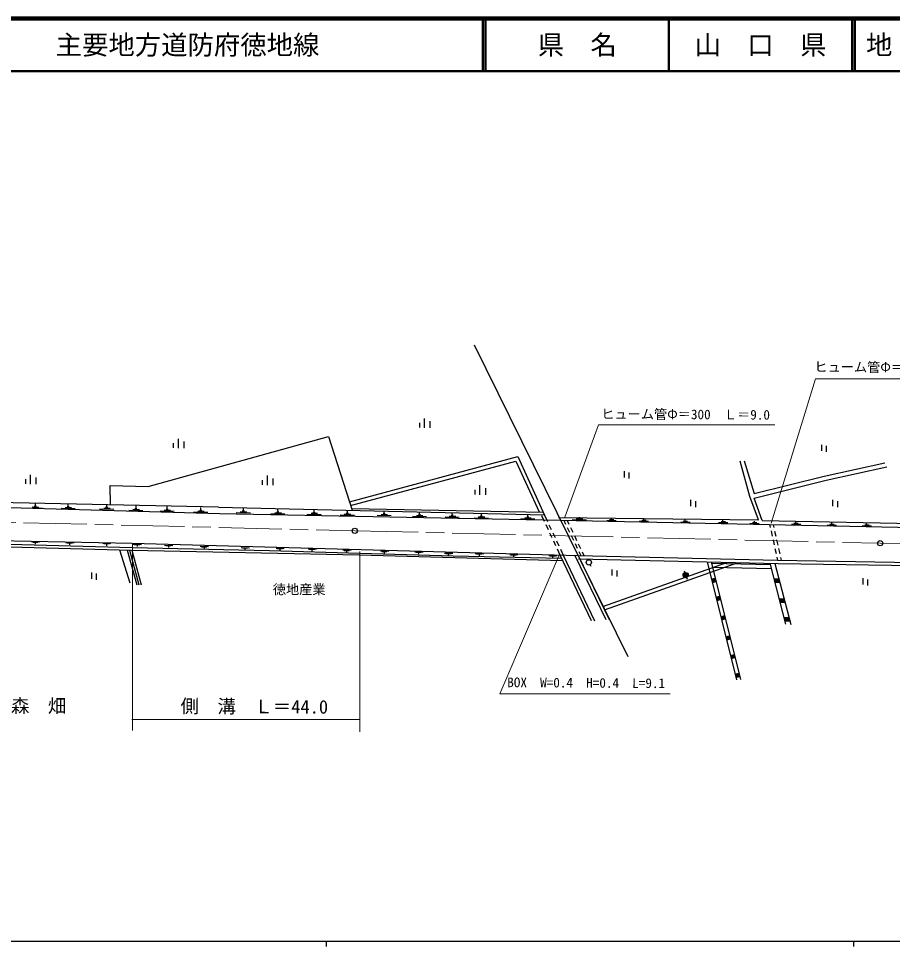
# Model space of a CAD drawing. Units: millimetres, scale not verified. Extents: x 40000 to 680000, y 20000 to 380000.
# Drawn here: x 209697 to 375384, y 204000 to 380000 of the extents above; entities that cross this region are included whole.
import ezdxf
from ezdxf.enums import TextEntityAlignment as Align

# ---------------------------------------------------------------- set-up
doc = ezdxf.new("R2010")
doc.units = ezdxf.units.MM
doc.header["$LTSCALE"] = 1000
doc.linetypes.add('CHAIN', pattern=[18.5, 12, -1.5, 3.5, -1.5])
for name, color, linetype, lineweight in [('M-BGD', 7, 'Continuous', 25), ('M-BMK', 2, 'CHAIN', 13), ('M-BMK-SRVR', 3, 'Continuous', 25), ('M-STR-HTXT', 7, 'Continuous', 13), ('M-TTL', 2, 'Continuous', 140), ('M-TTL-BAND', 7, 'Continuous', 25), ('M-TTL-LINE', 7, 'Continuous', 50)]:
    doc.layers.add(name, color=color, linetype=linetype, lineweight=lineweight)
doc.layers.add('M-BMK-HTXT', color=7, linetype='Continuous')
doc.layers.add('M-TTL-TXT', color=7, linetype='Continuous')
doc.styles.add('ＭＳ ゴシック', font='')
doc.styles.get('ＭＳ ゴシック').set_extended_font_data('MS Gothic')

msp = doc.modelspace()

# ---------------------------------------------------------------- hatches: boundary and pattern name
at = {"layer": 'M-BGD'}
for points in [[(336631, 274224, 0.10931), (336678, 274435, 0.41421), (336178, 274935, 0.41421), (335678, 274435, 0.28716), (335960, 273985)], [(336678, 274435, 0.41421), (336178, 274935, 0.41421), (335678, 274435, 0.28716), (335960, 273985), (336631, 274224, 0.10931)], [(336631, 274224), (335960, 273985, 0.41913)], [(341788, 273851), (341072, 273636), (341221, 273036), (341943, 273223)], [(353824, 273749), (352880, 273749), (353052, 273087), (353997, 273087)], [(342654, 270445), (341939, 270231), (342088, 269631), (342810, 269818)], [(354851, 269957), (353907, 269957), (354080, 269295), (355024, 269295)], [(343532, 266765), (342817, 266550), (342965, 265950), (343687, 266137)], [(355760, 266402), (354816, 266402), (354988, 265740), (355933, 265740)], [(344503, 262945), (343788, 262731), (343936, 262131), (344658, 262318)], [(345357, 259403), (344642, 259188), (344790, 258588), (345513, 258775)], [(346244, 255857), (345529, 255642), (345677, 255042), (346399, 255229)]]:
    msp.add_hatch(color=256, dxfattribs=at).paths.add_polyline_path(points)

# ---------------------------------------------------------------- linework, layer by layer
for p, q in [((296088, 318140), (325235, 259003)), ((285749, 302406), (285749, 303305)), ((286649, 302360), (286649, 304152)), ((287761, 302353), (287761, 303623)), ((234255, 291252), (268458, 300698)), ((239100, 298565), (239100, 299464)), ((240000, 298519), (240000, 300311)), ((241112, 298512), (241112, 299782)), ((268458, 300698), (272945, 286733)), ((361930, 299162), (361930, 298000)), ((362849, 298958), (362849, 297797)), ((272415, 288323), (304335, 296920)), ((272656, 287633), (303981, 296069)), ((303981, 296069), (308374, 286465)), ((304335, 296920), (309428, 285786)), ((348334, 289375), (346499, 296019)), ((347276, 296091), (349153, 289926)), ((362460, 293228), (373931, 295751)), ((324515, 294121), (324515, 292960)), ((362844, 292438), (374315, 294960)), ((211050, 291721), (211050, 292621)), ((211949, 291676), (211949, 293467)), ((213061, 291668), (213061, 292938)), ((255964, 291554), (255964, 292454)), ((256864, 291509), (256864, 293300)), ((257976, 291501), (257976, 292771)), ((325434, 293918), (325434, 292756)), ((349143, 289037), (362844, 292438)), ((349153, 289926), (362460, 293228)), ((227126, 287689), (227056, 291462)), ((227056, 291462), (234255, 291252)), ((296269, 289720), (296269, 290620)), ((297168, 289675), (297168, 291466)), ((298280, 289667), (298280, 290937)), ((337119, 288683), (337119, 287521)), ((349980, 284946), (348334, 289375)), ((350714, 284808), (349143, 289037)), ((364052, 288683), (364052, 287521)), ((247615, 287335), (198115, 288372)), ((198115, 287512), (247821, 286135)), ((211523, 287201), (214208, 287147)), ((212303, 287354), (213528, 287348)), ((212666, 287523), (213079, 287533)), ((212896, 287540), (212890, 287999)), ((217744, 287107), (220429, 287053)), ((218523, 287259), (219749, 287254)), ((218886, 287429), (219300, 287438)), ((219116, 287446), (219120, 287856)), ((225061, 286993), (227745, 286938)), ((225840, 287145), (227065, 287139)), ((226203, 287315), (226616, 287324)), ((226433, 287331), (226423, 287714)), ((231371, 286915), (232596, 286909)), ((231734, 287085), (232147, 287094)), ((231964, 287102), (231963, 287587)), ((237672, 286948), (238086, 286957)), ((237902, 286965), (237899, 287425)), ((244256, 286736), (244258, 287268)), ((247615, 287335), (309375, 285875)), ((252329, 286643), (252329, 287151)), ((258891, 286437), (258872, 286897)), ((272854, 287051), (309151, 286391)), ((338038, 288480), (338038, 287318)), ((364971, 288480), (364971, 287318)), ((230592, 286763), (233276, 286708)), ((236530, 286626), (239215, 286572)), ((237309, 286778), (238535, 286772)), ((242883, 286397), (245568, 286343)), ((243663, 286549), (244888, 286544)), ((244026, 286719), (244439, 286728)), ((247821, 286135), (312377, 284854)), ((250957, 286304), (253642, 286250)), ((251736, 286457), (252962, 286451)), ((252099, 286627), (252513, 286636)), ((257518, 286098), (260203, 286044)), ((258298, 286251), (259523, 286245)), ((258661, 286420), (259074, 286430)), ((264379, 286007), (267063, 285952)), ((265158, 286159), (266383, 286153)), ((265521, 286329), (265934, 286338)), ((265751, 286345), (265736, 286791)), ((270677, 285846), (273362, 285792)), ((271457, 285999), (272682, 285993)), ((271820, 286168), (272233, 286178)), ((272050, 286185), (272035, 286621)), ((277660, 285775), (280344, 285720)), ((278439, 285927), (279664, 285921)), ((278802, 286097), (279215, 286106)), ((279032, 286113), (279034, 286473)), ((284371, 285614), (287055, 285560)), ((285150, 285767), (286376, 285761)), ((285513, 285937), (285926, 285946)), ((285743, 285953), (285727, 286346)), ((290568, 285475), (293253, 285421)), ((291348, 285628), (292573, 285622)), ((291711, 285797), (292124, 285807)), ((291941, 285814), (291932, 286171)), ((296088, 285315), (298773, 285261)), ((296868, 285468), (298093, 285462)), ((297231, 285637), (297644, 285647)), ((297461, 285654), (297455, 286040)), ((304902, 285178), (307587, 285123)), ((305681, 285330), (306907, 285324)), ((306044, 285500), (306457, 285509)), ((306274, 285516), (306262, 285832)), ((308835, 285755), (309357, 284641)), ((309428, 285786), (309968, 284634)), ((312053, 285387), (349980, 284946)), ((316040, 285097), (316027, 285412)), ((322112, 284957), (322101, 285217)), ((309654, 284007), (310079, 283102)), ((310265, 284000), (310689, 283095)), ((312377, 284854), (352093, 284030)), ((313072, 284833), (313421, 284109)), ((313689, 284814), (314037, 284090)), ((313725, 283478), (314159, 282577)), ((314341, 283459), (314775, 282558)), ((314667, 284954), (317352, 284900)), ((315447, 285106), (316672, 285100)), ((321259, 284804), (323026, 284779)), ((321746, 284961), (322564, 284961)), ((327380, 284677), (329147, 284652)), ((327867, 284834), (328685, 284834)), ((328232, 284830), (328222, 285090)), ((335237, 284518), (337004, 284493)), ((335724, 284675), (336541, 284675)), ((336089, 284671), (336079, 284931)), ((342398, 284424), (344165, 284399)), ((342885, 284581), (343703, 284581)), ((343251, 284577), (343240, 284837)), ((348376, 284266), (350143, 284241)), ((348863, 284423), (349681, 284423)), ((349228, 284419), (349218, 284679)), ((350714, 284808), (380331, 284230)), ((352093, 284030), (381829, 283381)), ((352093, 284030), (352214, 283492)), ((352770, 283996), (352892, 283458)), ((356229, 284114), (357996, 284089)), ((356716, 284271), (357534, 284271)), ((357081, 284266), (357071, 284526)), ((363032, 283910), (364799, 283885)), ((363519, 284067), (364337, 284067)), ((363884, 284062), (363874, 284322)), ((369641, 283809), (371409, 283784)), ((370129, 283966), (370946, 283966)), ((370494, 283962), (370484, 284222)), ((171608, 281745), (231253, 280471)), ((310376, 282468), (310800, 281562)), ((310986, 282461), (311410, 281555)), ((314462, 281946), (314896, 281045)), ((315079, 281928), (315513, 281027)), ((352368, 282809), (352588, 281834)), ((353045, 282776), (353265, 281800)), ((170477, 280788), (231083, 279151)), ((170627, 281323), (231233, 279686)), ((212152, 280782), (213721, 280734)), ((213369, 280622), (212392, 280638)), ((212867, 280600), (212859, 280313)), ((218667, 280650), (220235, 280602)), ((219883, 280490), (218907, 280506)), ((219382, 280468), (219373, 280182)), ((225646, 280487), (227215, 280439)), ((226863, 280327), (225886, 280343)), ((226361, 280304), (226352, 280018)), ((231253, 280471), (315805, 278166)), ((231449, 280307), (233018, 280259)), ((232666, 280147), (231689, 280163)), ((232164, 280124), (232155, 279838)), ((237394, 280125), (238963, 280077)), ((238611, 279965), (237635, 279981)), ((238109, 279943), (238101, 279657)), ((244159, 279905), (245728, 279857)), ((311097, 280928), (311521, 280023)), ((311707, 280921), (312131, 280016)), ((315200, 280415), (315634, 279514)), ((315816, 280396), (316250, 279495)), ((352742, 281151), (352962, 280175)), ((353419, 281117), (353639, 280142)), ((228853, 279206), (230786, 272954)), ((230297, 279173), (232101, 272605)), ((230709, 279161), (232514, 272591)), ((231083, 279151), (274306, 278249)), ((231164, 279150), (232969, 272578)), ((231233, 279686), (257294, 279071)), ((245376, 279745), (244399, 279761)), ((244874, 279723), (244866, 279437)), ((251900, 279685), (253468, 279637)), ((253116, 279525), (252140, 279541)), ((252615, 279503), (252606, 279216)), ((257294, 279071), (274377, 278625)), ((258515, 279564), (260084, 279516)), ((259731, 279404), (258755, 279420)), ((259230, 279382), (259221, 279096)), ((264598, 279444), (266166, 279396)), ((265814, 279284), (264838, 279300)), ((265313, 279262), (265304, 278975)), ((271174, 279202), (272743, 279154)), ((272390, 279042), (271414, 279058)), ((271889, 279020), (271880, 278733)), ((274306, 278249), (312843, 277207)), ((274377, 278625), (292119, 278117)), ((278311, 279020), (279880, 278972)), ((279528, 278860), (278551, 278876)), ((279026, 278838), (279017, 278551)), ((284830, 278877), (286398, 278829)), ((286046, 278717), (285070, 278733)), ((285545, 278695), (285536, 278409)), ((290474, 278623), (292042, 278575)), ((291690, 278463), (290714, 278479)), ((291189, 278441), (291180, 278155)), ((292119, 278117), (312635, 277656)), ((296300, 278539), (297868, 278491)), ((297516, 278379), (296540, 278395)), ((297014, 278357), (297006, 278071)), ((302818, 278370), (304387, 278322)), ((304035, 278210), (303058, 278226)), ((303533, 278188), (303524, 277901)), ((310207, 278145), (311776, 278097)), ((311818, 279389), (312340, 278274)), ((312340, 278274), (318294, 265811)), ((312428, 279382), (312968, 278230)), ((312962, 278244), (318916, 265780)), ((315137, 278161), (321041, 266042)), ((315778, 278143), (321682, 266025)), ((315805, 278166), (353610, 277296)), ((315937, 278883), (316286, 278159)), ((316554, 278864), (316903, 278140)), ((353115, 279493), (353335, 278517)), ((353793, 279459), (354012, 278483)), ((311424, 277985), (310447, 278001)), ((310922, 277962), (310913, 277676)), ((315886, 277516), (353691, 276647)), ((317424, 277561), (317580, 277278)), ((318063, 276403), (318220, 276120)), ((320483, 268485), (344005, 276845)), ((320796, 267844), (345976, 276794)), ((340250, 276956), (345799, 254546)), ((341023, 276938), (346550, 254617)), ((341074, 276709), (352175, 276453)), ((352115, 276683), (355130, 265121)), ((353065, 276661), (356095, 265040)), ((353489, 277834), (353610, 277296)), ((353610, 277296), (382978, 276783)), ((353691, 276647), (382668, 276238)), ((354166, 277800), (354287, 277262)), ((223523, 274911), (223523, 273749)), ((224442, 274708), (224442, 273546)), ((322204, 275518), (322204, 274356)), ((323123, 275314), (323123, 274153)), ((335922, 275218), (336023, 274910)), ((341279, 275964), (352369, 275709)), ((336333, 273960), (336434, 273653)), ((341072, 273636), (341788, 273851)), ((341221, 273036), (341943, 273223)), ((352880, 273749), (353856, 273749)), ((353054, 273087), (353995, 273087)), ((369757, 273827), (369757, 272666)), ((370676, 273624), (370676, 272462)), ((341939, 270231), (342654, 270445)), ((342088, 269631), (342810, 269818)), ((353907, 269957), (354883, 269957)), ((354081, 269295), (355022, 269295)), ((342817, 266550), (343532, 266765)), ((342965, 265950), (343687, 266137)), ((354816, 266402), (355792, 266402)), ((354990, 265740), (355931, 265740)), ((343788, 262731), (344503, 262945)), ((343936, 262131), (344658, 262318)), ((344642, 259188), (345357, 259403)), ((344790, 258588), (345513, 258775)), ((345529, 255642), (346244, 255857)), ((345677, 255042), (346399, 255229))]:
    msp.add_line(p, q, dxfattribs=at)
for centre in [(317822, 276840), (336178, 274435)]:
    msp.add_circle(centre, 500, dxfattribs=at)
at = {"layer": 'M-BMK'}
for p, q in [((173660, 285270), (273441, 282835)), ((273441, 282835), (373054, 280480)), ((373054, 280480), (472764, 278389))]:
    msp.add_line(p, q, dxfattribs=at)
at = {"layer": 'M-BMK-SRVR'}
for centre in [(273441, 282835), (373054, 280480)]:
    msp.add_circle(centre, 500, dxfattribs=at)
at = {"layer": 'M-STR-HTXT'}
for p, q in [((352418, 284262), (360768, 311691)), ((360768, 311691), (394565, 311691)), ((313286, 285446), (319624, 302920)), ((319624, 302920), (353062, 302920)), ((231291, 280372), (231291, 244980)), ((274424, 278923), (274424, 244737)), ((312186, 278221), (300949, 251891)), ((300949, 251891), (333271, 251891)), ((231201, 247062), (274424, 247062))]:
    msp.add_line(p, q, dxfattribs=at)
at = {"layer": 'M-TTL'}
msp.add_line((680000, 380000), (40000, 380000), dxfattribs=at)
at = {"layer": 'M-TTL-BAND'}
for p, q in [((40000, 205000), (579000, 205000)), ((268000, 205000), (268000, 204000)), ((368000, 205000), (368000, 204000))]:
    msp.add_line(p, q, dxfattribs=at)
at = {"layer": 'M-TTL-LINE'}
for p, q in [((297750, 380000), (297750, 370000)), ((298250, 380000), (298250, 370000)), ((333000, 380000), (333000, 370000)), ((367750, 380000), (367750, 370000)), ((368250, 380000), (368250, 370000)), ((40000, 370000), (680000, 370000))]:
    msp.add_line(p, q, dxfattribs=at)

# ---------------------------------------------------------------- texts
at = {"layer": 'M-BGD', "style": 'ＭＳ ゴシック'}
msp.add_text('徳地産業', height=1833, dxfattribs=at).set_placement((257903, 270257), align=Align.BOTTOM_LEFT)
at = {"layer": 'M-BMK-HTXT', "style": 'ＭＳ ゴシック'}
msp.add_text('字\u3000森\u3000畑', height=2566, dxfattribs=at).set_placement((201255, 247574), align=Align.BOTTOM_LEFT)
at = {"layer": 'M-STR-HTXT', "style": 'ＭＳ ゴシック'}
for s, height, p in [('ヒューム管Φ＝300\u3000Ｌ＝8.3', 1833, (360579, 312487)), ('ヒューム管Φ＝300\u3000Ｌ＝9.0', 1833, (320170, 303556)), ('BOX  W=0.4  H=0.4  L=9.1', 1833, (302345, 252630)), ('側\u3000溝\u3000Ｌ＝44.0', 2566, (240394, 247547))]:
    msp.add_text(s, height=height, rotation=359.667, dxfattribs=at).set_placement(p, align=Align.BOTTOM_LEFT)
at = {"layer": 'M-TTL-TXT', "style": 'ＭＳ ゴシック'}
for s, p in [('主要地方道防府徳地線', (216734, 375000)), ('地 名', (370380, 375000))]:
    msp.add_text(s, height=3666, dxfattribs=at).set_placement(p, align=Align.MIDDLE_LEFT)
for s, p in [('県\u3000名', (315625, 375000)), ('山\u3000口\u3000県', (350375, 375000))]:
    msp.add_text(s, height=3666, dxfattribs=at).set_placement(p, align=Align.MIDDLE_CENTER)

doc.saveas('drawing.dxf')
